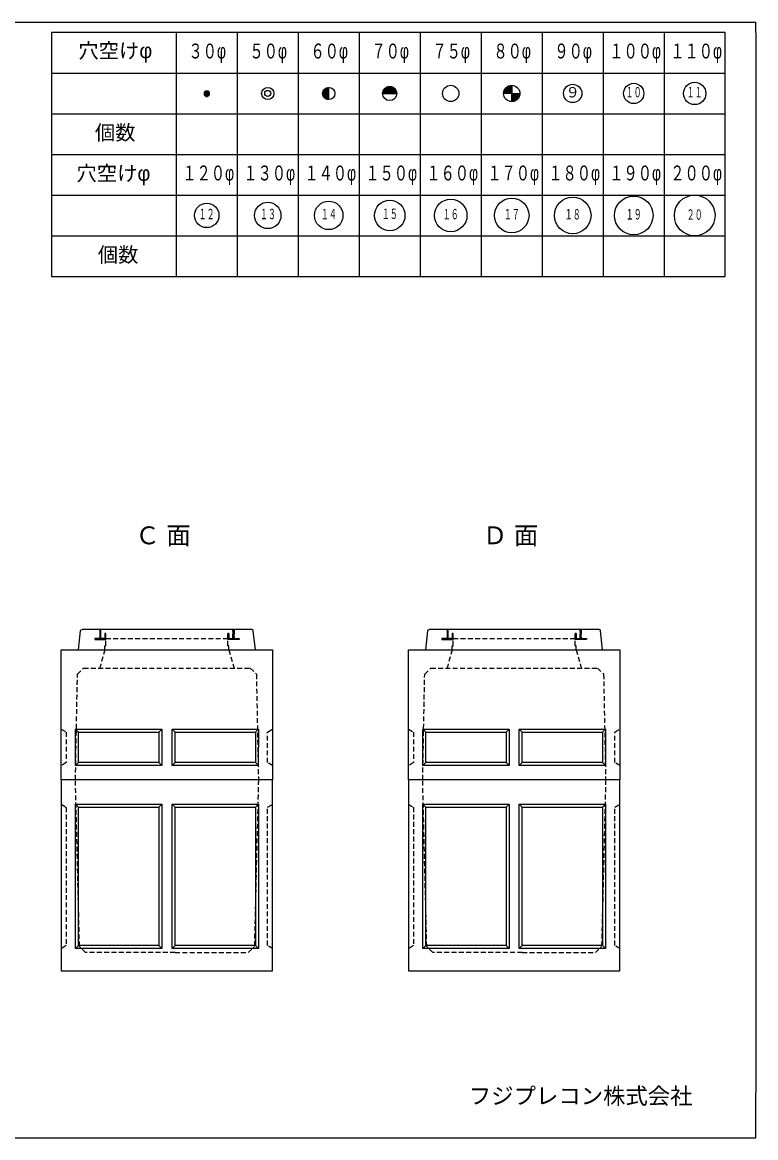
# Model space of a CAD drawing. Units: millimetres, scale not verified. Extents: x -3704 to 3796, y -2790 to 2696.
# Drawn here: x 189 to 3796, y -2790 to 2696 of the extents above; entities that cross this region are included whole.
import ezdxf
from ezdxf.enums import TextEntityAlignment as Align

# ---------------------------------------------------------------- set-up
doc = ezdxf.new("R2010")
doc.units = ezdxf.units.MM
doc.header["$LTSCALE"] = 20
doc.linetypes.add('DASHED1', pattern=[1.8, 1.2, -0.6])
doc.layers.add('0-0_レイヤ_1', color=7, linetype='Continuous')
doc.styles.add('HG丸ｺﾞｼｯｸM-PRO', font='')
doc.styles.add('ＭＳ ゴシック', font='')
doc.styles.get('HG丸ｺﾞｼｯｸM-PRO').set_extended_font_data('HG丸ｺﾞｼｯｸM-PRO')
doc.styles.get('ＭＳ ゴシック').set_extended_font_data('MS Gothic')

msp = doc.modelspace()

# ---------------------------------------------------------------- linework, layer by layer
at = {"layer": '0-0_レイヤ_1'}
for p, q in [((3795.88, 2646.47), (3795.88, 2696.47)), ((945.88, 2646.47), (945.88, 1446.47)), ((1245.88, 2646.47), (1245.88, 1446.47)), ((1545.88, 2646.47), (1545.88, 1446.47)), ((1845.88, 2646.47), (1845.88, 1446.47)), ((2145.88, 2646.47), (2145.88, 1446.47)), ((2445.88, 2646.47), (2445.88, 1446.47)), ((2745.88, 2646.47), (2745.88, 1446.47)), ((3045.88, 2646.47), (3045.88, 1446.47)), ((3345.88, 2646.47), (3345.88, 1446.47)), ((3795.88, 2646.47), (3795.88, -2568.82)), ((331.45, 2446.47), (945.88, 2446.47)), ((945.88, 2446.47), (3645.88, 2446.47)), ((1089.41, 2360), (1102.36, 2360)), ((1669.11, 2360), (1695.88, 2360)), ((1670.21, 2362), (1695.88, 2362)), ((1671.54, 2364), (1695.88, 2364)), ((1673.11, 2366), (1695.88, 2366)), ((1674.99, 2368), (1695.88, 2368)), ((1677.27, 2370), (1695.88, 2370)), ((1680.13, 2372), (1695.88, 2372)), ((1683.96, 2374), (1695.88, 2374)), ((1690.59, 2376), (1695.88, 2376)), ((1695.88, 2316.47), (1695.88, 2376.47)), ((1963.6, 2360), (2028.16, 2360)), ((1964.52, 2362), (2027.25, 2362)), ((1965.59, 2364), (2026.18, 2364)), ((1966.84, 2366), (2024.93, 2366)), ((1968.29, 2368), (2023.48, 2368)), ((1969.97, 2370), (2021.79, 2370)), ((1971.94, 2372), (2019.82, 2372)), ((1974.27, 2374), (2017.5, 2374)), ((1977.09, 2376), (2014.67, 2376)), ((1980.69, 2378), (2011.08, 2378)), ((1985.84, 2380), (2005.92, 2380)), ((2558.24, 2360), (2595.88, 2360)), ((2559.02, 2362), (2595.88, 2362)), ((2559.93, 2364), (2595.88, 2364)), ((2560.97, 2366), (2595.88, 2366)), ((2562.17, 2368), (2595.88, 2368)), ((2563.53, 2370), (2595.88, 2370)), ((2565.09, 2372), (2595.88, 2372)), ((2566.86, 2374), (2595.88, 2374)), ((2568.9, 2376), (2595.88, 2376)), ((2571.27, 2378), (2595.88, 2378)), ((2574.07, 2380), (2595.88, 2380)), ((2577.51, 2382), (2595.88, 2382)), ((2582.04, 2384), (2595.88, 2384)), ((2589.76, 2386), (2595.88, 2386)), ((1080.89, 2346), (1110.87, 2346)), ((1080.96, 2348), (1110.8, 2348)), ((1081.09, 2344), (1110.68, 2344)), ((1081.3, 2350), (1110.46, 2350)), ((1081.56, 2342), (1110.2, 2342)), ((1081.94, 2352), (1109.83, 2352)), ((1082.35, 2340), (1109.41, 2340)), ((1082.91, 2354), (1108.86, 2354)), ((1083.5, 2338), (1108.26, 2338)), ((1084.3, 2356), (1107.47, 2356)), ((1085.14, 2336), (1106.62, 2336)), ((1086.29, 2358), (1105.48, 2358)), ((1087.55, 2334), (1104.22, 2334)), ((1091.93, 2332), (1099.83, 2332)), ((1665.89, 2346), (1695.88, 2346)), ((1665.92, 2348), (1695.88, 2348)), ((1665.98, 2344), (1695.88, 2344)), ((1666.09, 2350), (1695.88, 2350)), ((1666.22, 2342), (1695.88, 2342)), ((1666.4, 2352), (1695.88, 2352)), ((1666.59, 2340), (1695.88, 2340)), ((1666.84, 2354), (1695.88, 2354)), ((1667.1, 2338), (1695.88, 2338)), ((1667.44, 2356), (1695.88, 2356)), ((1667.77, 2336), (1695.88, 2336)), ((1668.19, 2358), (1695.88, 2358)), ((1668.6, 2334), (1695.88, 2334)), ((1669.6, 2332), (1695.88, 2332)), ((1670.81, 2330), (1695.88, 2330)), ((1672.24, 2328), (1695.88, 2328)), ((1673.95, 2326), (1695.88, 2326)), ((1676.01, 2324), (1695.88, 2324)), ((1678.53, 2322), (1695.88, 2322)), ((1681.76, 2320), (1695.88, 2320)), ((1686.43, 2318), (1695.88, 2318)), ((1960.88, 2346.47), (2030.88, 2346.47)), ((1960.92, 2348), (2030.85, 2348)), ((1961.06, 2350), (2030.7, 2350)), ((1961.32, 2352), (2030.44, 2352)), ((1961.7, 2354), (2030.06, 2354)), ((1962.2, 2356), (2029.56, 2356)), ((1962.84, 2358), (2028.93, 2358)), ((2555.91, 2348), (2595.88, 2348)), ((2556.04, 2350), (2595.88, 2350)), ((2556.27, 2352), (2595.88, 2352)), ((2556.6, 2354), (2595.88, 2354)), ((2557.03, 2356), (2595.88, 2356)), ((2557.58, 2358), (2595.88, 2358)), ((2595.88, 2346), (2635.88, 2346)), ((2595.88, 2344), (2635.81, 2344)), ((2595.88, 2342), (2635.63, 2342)), ((2595.88, 2340), (2635.36, 2340)), ((2595.88, 2338), (2634.98, 2338)), ((2595.88, 2336), (2634.49, 2336)), ((2595.88, 2334), (2633.89, 2334)), ((2595.88, 2332), (2633.17, 2332)), ((2595.88, 2330), (2632.33, 2330)), ((2595.88, 2328), (2631.36, 2328)), ((2595.88, 2326), (2630.25, 2326)), ((2595.88, 2324), (2628.97, 2324)), ((2595.88, 2322), (2627.52, 2322)), ((2595.88, 2320), (2625.87, 2320)), ((2595.88, 2318), (2623.98, 2318)), ((2595.88, 2316), (2621.8, 2316)), ((2595.88, 2314), (2619.24, 2314)), ((2595.88, 2312), (2616.17, 2312)), ((2595.88, 2310), (2612.31, 2310)), ((2595.88, 2308), (2606.84, 2308)), ((331.45, 2246.47), (945.88, 2246.47)), ((945.88, 2246.47), (3645.88, 2246.47)), ((331.45, 2046.47), (945.88, 2046.47)), ((945.88, 2046.47), (3645.88, 2046.47)), ((331.45, 1846.47), (945.88, 1846.47)), ((945.88, 1846.47), (3645.88, 1846.47)), ((331.45, 1646.47), (945.88, 1646.47)), ((945.88, 1646.47), (3645.88, 1646.47)), ((464.88, -390), (474.88, -297.5)), ((1317.38, -290), (482.38, -290)), ((569.88, -292), (574.88, -292)), ((569.88, -294), (574.88, -294)), ((569.88, -296), (574.88, -296)), ((569.88, -298), (574.88, -298)), ((569.88, -300), (574.88, -300)), ((569.88, -302), (574.88, -302)), ((569.88, -304), (574.88, -304)), ((569.88, -306), (574.88, -306)), ((569.88, -308), (574.88, -308)), ((569.88, -310), (574.88, -310)), ((569.88, -312), (574.88, -312)), ((569.88, -314), (574.88, -314)), ((569.88, -316), (574.88, -316)), ((569.88, -318), (574.88, -318)), ((569.88, -320), (574.88, -320)), ((569.88, -322), (574.88, -322)), ((569.88, -324), (574.88, -324)), ((569.88, -326), (574.88, -326)), ((569.88, -328), (574.88, -328)), ((594.88, -310), (599.88, -310)), ((594.88, -312), (599.88, -312)), ((594.88, -314), (599.88, -314)), ((594.88, -316), (599.88, -316)), ((594.88, -318), (599.88, -318)), ((594.88, -320), (599.88, -320)), ((594.88, -322), (599.88, -322)), ((594.88, -324), (599.88, -324)), ((594.88, -326), (599.88, -326)), ((594.88, -328), (599.88, -328)), ((1199.88, -310), (1204.88, -310)), ((1199.88, -312), (1204.88, -312)), ((1199.88, -314), (1204.88, -314)), ((1199.88, -316), (1204.88, -316)), ((1199.88, -318), (1204.88, -318)), ((1199.88, -320), (1204.88, -320)), ((1199.88, -322), (1204.88, -322)), ((1199.88, -324), (1204.88, -324)), ((1199.88, -326), (1204.88, -326)), ((1199.88, -328), (1204.88, -328)), ((1224.88, -292), (1229.88, -292)), ((1224.88, -294), (1229.88, -294)), ((1224.88, -296), (1229.88, -296)), ((1224.88, -298), (1229.88, -298)), ((1224.88, -300), (1229.88, -300)), ((1224.88, -302), (1229.88, -302)), ((1224.88, -304), (1229.88, -304)), ((1224.88, -306), (1229.88, -306)), ((1224.88, -308), (1229.88, -308)), ((1224.88, -310), (1229.88, -310)), ((1224.88, -312), (1229.88, -312)), ((1224.88, -314), (1229.88, -314)), ((1224.88, -316), (1229.88, -316)), ((1224.88, -318), (1229.88, -318)), ((1224.88, -320), (1229.88, -320)), ((1224.88, -322), (1229.88, -322)), ((1224.88, -324), (1229.88, -324)), ((1224.88, -326), (1229.88, -326)), ((1224.88, -328), (1229.88, -328)), ((2172.88, -390), (2182.88, -297.5)), ((3025.38, -290), (2190.38, -290)), ((2277.88, -292), (2282.88, -292)), ((2277.88, -294), (2282.88, -294)), ((2277.88, -296), (2282.88, -296)), ((2277.88, -298), (2282.88, -298)), ((2277.88, -300), (2282.88, -300)), ((2277.88, -302), (2282.88, -302)), ((2277.88, -304), (2282.88, -304)), ((2277.88, -306), (2282.88, -306)), ((2277.88, -308), (2282.88, -308)), ((2277.88, -310), (2282.88, -310)), ((2277.88, -312), (2282.88, -312)), ((2277.88, -314), (2282.88, -314)), ((2277.88, -316), (2282.88, -316)), ((2277.88, -318), (2282.88, -318)), ((2277.88, -320), (2282.88, -320)), ((2277.88, -322), (2282.88, -322)), ((2277.88, -324), (2282.88, -324)), ((2277.88, -326), (2282.88, -326)), ((2277.88, -328), (2282.88, -328)), ((2302.88, -310), (2307.88, -310)), ((2302.88, -312), (2307.88, -312)), ((2302.88, -314), (2307.88, -314)), ((2302.88, -316), (2307.88, -316)), ((2302.88, -318), (2307.88, -318)), ((2302.88, -320), (2307.88, -320)), ((2302.88, -322), (2307.88, -322)), ((2302.88, -324), (2307.88, -324)), ((2302.88, -326), (2307.88, -326)), ((2302.88, -328), (2307.88, -328)), ((2907.88, -310), (2912.88, -310)), ((2907.88, -312), (2912.88, -312)), ((2907.88, -314), (2912.88, -314)), ((2907.88, -316), (2912.88, -316)), ((2907.88, -318), (2912.88, -318)), ((2907.88, -320), (2912.88, -320)), ((2907.88, -322), (2912.88, -322)), ((2907.88, -324), (2912.88, -324)), ((2907.88, -326), (2912.88, -326)), ((2907.88, -328), (2912.88, -328)), ((2932.88, -292), (2937.88, -292)), ((2932.88, -294), (2937.88, -294)), ((2932.88, -296), (2937.88, -296)), ((2932.88, -298), (2937.88, -298)), ((2932.88, -300), (2937.88, -300)), ((2932.88, -302), (2937.88, -302)), ((2932.88, -304), (2937.88, -304)), ((2932.88, -306), (2937.88, -306)), ((2932.88, -308), (2937.88, -308)), ((2932.88, -310), (2937.88, -310)), ((2932.88, -312), (2937.88, -312)), ((2932.88, -314), (2937.88, -314)), ((2932.88, -316), (2937.88, -316)), ((2932.88, -318), (2937.88, -318)), ((2932.88, -320), (2937.88, -320)), ((2932.88, -322), (2937.88, -322)), ((2932.88, -324), (2937.88, -324)), ((2932.88, -326), (2937.88, -326)), ((2932.88, -328), (2937.88, -328)), ((544.88, -336), (594.88, -336)), ((544.88, -338), (594.88, -338)), ((544.88, -340), (594.88, -340)), ((569.88, -330), (574.88, -330)), ((569.88, -332), (574.88, -332)), ((569.88, -334), (574.88, -334)), ((594.88, -330), (599.88, -330)), ((594.88, -332), (599.88, -332)), ((594.88, -334), (599.88, -334)), ((594.88, -336), (599.88, -336)), ((594.88, -338), (599.88, -338)), ((594.88, -340), (599.88, -340)), ((1199.88, -330), (1204.88, -330)), ((1199.88, -332), (1204.88, -332)), ((1199.88, -334), (1204.88, -334)), ((1199.88, -336), (1254.88, -336)), ((1199.88, -338), (1254.88, -338)), ((1224.88, -330), (1229.88, -330)), ((1224.88, -332), (1229.88, -332)), ((1224.88, -334), (1229.88, -334)), ((2252.88, -336), (2302.88, -336)), ((2252.88, -338), (2302.88, -338)), ((2252.88, -340), (2302.88, -340)), ((2277.88, -330), (2282.88, -330)), ((2277.88, -332), (2282.88, -332)), ((2277.88, -334), (2282.88, -334)), ((2302.88, -330), (2307.88, -330)), ((2302.88, -332), (2307.88, -332)), ((2302.88, -334), (2307.88, -334)), ((2302.88, -336), (2307.88, -336)), ((2302.88, -338), (2307.88, -338)), ((2302.88, -340), (2307.88, -340)), ((2907.88, -330), (2912.88, -330)), ((2907.88, -332), (2912.88, -332)), ((2907.88, -334), (2912.88, -334)), ((2907.88, -336), (2962.88, -336)), ((2907.88, -338), (2962.88, -338)), ((2932.88, -330), (2937.88, -330)), ((2932.88, -332), (2937.88, -332)), ((2932.88, -334), (2937.88, -334)), ((464.88, -795), (449.88, -780)), ((859.88, -795), (874.88, -780)), ((939.88, -795), (924.88, -780)), ((1334.88, -795), (1349.88, -780)), ((2172.88, -795), (2157.88, -780)), ((2567.88, -795), (2582.88, -780)), ((2647.88, -795), (2632.88, -780)), ((3042.88, -795), (3057.88, -780)), ((464.88, -945), (449.88, -960)), ((859.88, -945), (874.88, -960)), ((1349.88, -960), (1334.88, -945)), ((2172.88, -945), (2157.88, -960)), ((2567.88, -945), (2582.88, -960)), ((3057.88, -960), (3042.88, -945)), ((859.88, -1165), (874.88, -1150)), ((1349.88, -1150), (1334.88, -1165)), ((2567.88, -1165), (2582.88, -1150)), ((3057.88, -1150), (3042.88, -1165)), ((449.88, -1860), (464.88, -1845)), ((874.88, -1860), (859.88, -1845)), ((924.88, -1860), (939.88, -1845)), ((1349.88, -1860), (1334.88, -1845)), ((2157.88, -1860), (2172.88, -1845)), ((2582.88, -1860), (2567.88, -1845)), ((2632.88, -1860), (2647.88, -1845)), ((3057.88, -1860), (3042.88, -1845)), ((3795.88, -2740.32), (3795.88, -2568.82))]:
    msp.add_line(p, q, dxfattribs=at)
at = {"layer": '0-0_レイヤ_1', "linetype": 'DASHED1'}
for p, q in [((599.88, -335), (1199.88, -335)), ((2307.88, -335), (2907.88, -335)), ((594.88, -390), (569.88, -480)), ((1204.88, -390), (1229.88, -480)), ((2302.88, -390), (2277.88, -480)), ((2912.88, -390), (2937.88, -480)), ((1349.88, -1030), (1329.88, -1850)), ((3057.88, -1030), (3037.88, -1850))]:
    msp.add_line(p, q, dxfattribs=at)
at = {"layer": '0-0_レイヤ_1'}
for points in [[(-3532.94, 2696.47), (3545.88, 2696.47), (3795.88, 2696.47)], [(945.88, 2646.47), (331.45, 2646.47), (331.45, 1446.47), (945.88, 1446.47)], [(945.88, 1446.47), (3645.88, 1446.47), (3645.88, 2646.47), (945.88, 2646.47)], [(2595.88, 2386.47), (2595.88, 2346.47), (2555.88, 2346.47)], [(2595.88, 2306.47), (2595.88, 2346.47), (2635.88, 2346.47)], [(464.88, -390), (1334.88, -390), (1324.88, -297.5)], [(474.88, -297.5), (476.89, -292.18), (482.38, -290)], [(574.88, -335), (574.88, -290), (569.88, -290), (569.88, -335)], [(1324.88, -297.5), (1322.43, -291.85), (1317.38, -290)], [(2172.88, -390), (3042.88, -390), (3032.88, -297.5)], [(2182.88, -297.5), (2184.89, -292.18), (2190.38, -290)], [(2282.88, -335), (2282.88, -290), (2277.88, -290), (2277.88, -335)], [(3032.88, -297.5), (3030.43, -291.85), (3025.38, -290)], [(594.88, -335), (544.88, -335), (544.88, -340), (594.88, -340)], [(2302.88, -335), (2252.88, -335), (2252.88, -340), (2302.88, -340)], [(924.88, -960), (939.88, -945), (939.88, -795), (1334.88, -795), (1334.88, -945), (939.88, -945)], [(2632.88, -960), (2647.88, -945), (2647.88, -795), (3042.88, -795), (3042.88, -945), (2647.88, -945)], [(449.88, -1150), (464.88, -1165), (859.88, -1165), (859.88, -1845), (464.88, -1845), (464.88, -1165)], [(924.88, -1150), (939.88, -1165), (1334.88, -1165), (1334.88, -1845), (939.88, -1845), (939.88, -1165)], [(2157.88, -1150), (2172.88, -1165), (2567.88, -1165), (2567.88, -1845), (2172.88, -1845), (2172.88, -1165)], [(2632.88, -1150), (2647.88, -1165), (3042.88, -1165), (3042.88, -1845), (2647.88, -1845), (2647.88, -1165)], [(-3532.94, -2790.32), (3545.88, -2790.32), (3795.88, -2790.32), (3795.88, -2740.32)]]:
    msp.add_lwpolyline(points, dxfattribs=at)
at = {"layer": '0-0_レイヤ_1', "linetype": 'DASHED1'}
for points in [[(594.88, -390), (594.88, -370), (599.88, -370), (599.88, -310), (594.88, -310), (594.88, -335), (574.88, -335), (574.88, -290), (569.88, -290), (569.88, -335), (544.88, -335), (544.88, -340), (599.88, -340)], [(1204.88, -390), (1204.88, -370), (1199.88, -370), (1199.88, -310), (1204.88, -310), (1204.88, -335), (1224.88, -335), (1224.88, -290), (1229.88, -290), (1229.88, -335), (1254.88, -335), (1254.88, -340), (1199.88, -340)], [(2302.88, -390), (2302.88, -370), (2307.88, -370), (2307.88, -310), (2302.88, -310), (2302.88, -335), (2282.88, -335), (2282.88, -290), (2277.88, -290), (2277.88, -335), (2252.88, -335), (2252.88, -340), (2307.88, -340)], [(2912.88, -390), (2912.88, -370), (2907.88, -370), (2907.88, -310), (2912.88, -310), (2912.88, -335), (2932.88, -335), (2932.88, -290), (2937.88, -290), (2937.88, -335), (2962.88, -335), (2962.88, -340), (2907.88, -340)], [(449.88, -1030), (459.88, -510), (489.88, -480), (1309.88, -480), (1339.88, -510), (1349.88, -1030)], [(2157.88, -1030), (2167.88, -510), (2197.88, -480), (3017.88, -480), (3047.88, -510), (3057.88, -1030)], [(379.88, -780), (404.88, -795), (404.88, -945), (379.88, -960)], [(1419.88, -960), (1394.88, -945), (1394.88, -795), (1419.88, -780)], [(2087.88, -780), (2112.88, -795), (2112.88, -945), (2087.88, -960)], [(3127.88, -960), (3102.88, -945), (3102.88, -795), (3127.88, -780)], [(939.88, -1880), (499.88, -1880), (469.88, -1850), (449.88, -1030)], [(2647.88, -1880), (2207.88, -1880), (2177.88, -1850), (2157.88, -1030)], [(379.88, -1150), (404.88, -1165), (404.88, -1845), (379.88, -1860)], [(1419.88, -1860), (1394.88, -1845), (1394.88, -1165), (1419.88, -1150)], [(2087.88, -1150), (2112.88, -1165), (2112.88, -1845), (2087.88, -1860)], [(3127.88, -1860), (3102.88, -1845), (3102.88, -1165), (3127.88, -1150)], [(939.88, -1880), (1299.88, -1880), (1329.88, -1850)], [(2647.88, -1880), (3007.88, -1880), (3037.88, -1850)]]:
    msp.add_lwpolyline(points, dxfattribs=at)
at = {"layer": '0-0_レイヤ_1'}
for points in [[(599.88, -340), (599.88, -310), (594.88, -310), (594.88, -340)], [(1199.88, -335), (1204.88, -335), (1204.88, -310), (1199.88, -310)], [(1224.88, -335), (1229.88, -335), (1229.88, -290), (1224.88, -290)], [(2307.88, -340), (2307.88, -310), (2302.88, -310), (2302.88, -340)], [(2907.88, -335), (2912.88, -335), (2912.88, -310), (2907.88, -310)], [(2932.88, -335), (2937.88, -335), (2937.88, -290), (2932.88, -290)], [(1199.88, -335), (1254.88, -335), (1254.88, -340), (1199.88, -340)], [(2907.88, -335), (2962.88, -335), (2962.88, -340), (2907.88, -340)], [(379.88, -1030), (379.88, -390), (1419.88, -390), (1419.88, -1030)], [(2087.88, -1030), (2087.88, -390), (3127.88, -390), (3127.88, -1030)], [(449.88, -960), (449.88, -780), (874.88, -780), (874.88, -960)], [(464.88, -945), (464.88, -795), (859.88, -795), (859.88, -945)], [(924.88, -960), (924.88, -780), (1349.88, -780), (1348.53, -960)], [(2157.88, -960), (2157.88, -780), (2582.88, -780), (2582.88, -960)], [(2172.88, -945), (2172.88, -795), (2567.88, -795), (2567.88, -945)], [(2632.88, -960), (2632.88, -780), (3057.88, -780), (3056.53, -960)], [(379.88, -1030), (379.88, -1970), (1419.88, -1970), (1419.88, -1030)], [(2087.88, -1030), (2087.88, -1970), (3127.88, -1970), (3127.88, -1030)], [(449.88, -1150), (874.88, -1150), (874.88, -1860), (449.88, -1860)], [(924.88, -1150), (1349.88, -1150), (1349.88, -1860), (924.88, -1860)], [(2157.88, -1150), (2582.88, -1150), (2582.88, -1860), (2157.88, -1860)], [(2632.88, -1150), (3057.88, -1150), (3057.88, -1860), (2632.88, -1860)]]:
    msp.add_lwpolyline(points, close=True, dxfattribs=at)
for centre, radius in [((1395.88, 2346.47), 30), ((1395.88, 2346.47), 15), ((1695.88, 2346.47), 30), ((1995.88, 2346.47), 35), ((2295.88, 2346.47), 40), ((2595.88, 2346.47), 40), ((2895.88, 2346.47), 45), ((3195.88, 2346.47), 50), ((3495.88, 2346.47), 55), ((1395.88, 1746.47), 65), ((1695.88, 1746.47), 70), ((1995.88, 1746.47), 75), ((2295.88, 1746.47), 80), ((2595.88, 1746.47), 85), ((2895.88, 1746.47), 90), ((3195.88, 1746.47), 95), ((3495.88, 1746.47), 100), ((1095.88, 1746.47), 60)]:
    msp.add_circle(centre, radius, dxfattribs=at)

# ---------------------------------------------------------------- texts
for s, height, style, p in [('穴空けφ', 73.31, 'HG丸ｺﾞｼｯｸM-PRO', (464.21, 2498.28)), ('９', 51.32, 'HG丸ｺﾞｼｯｸM-PRO', (2860.89, 2311.57)), ('個数', 73.31, 'HG丸ｺﾞｼｯｸM-PRO', (545.73, 2095.35)), ('穴空けφ', 73.31, 'HG丸ｺﾞｼｯｸM-PRO', (454.89, 1895.05)), ('個数', 73.31, 'HG丸ｺﾞｼｯｸM-PRO', (559.7, 1494.45)), ('Ｃ 面', 87.98, 'HG丸ｺﾞｼｯｸM-PRO', (744.44, 102.32)), ('Ｄ 面', 87.98, 'HG丸ｺﾞｼｯｸM-PRO', (2453.8, 102.32)), ('フジプレコン株式会社', 80.65, 'ＭＳ ゴシック', (2385.06, -2649.21))]:
    msp.add_text(s, height=height, dxfattribs=dict(at, style=style)).set_placement(p, align=Align.BOTTOM_LEFT)
at = {"layer": '0-0_レイヤ_1', "style": 'HG丸ｺﾞｼｯｸM-PRO'}
for s, height, width, p in [('３０φ', 73.31, 0.7, (1005.88, 2496.47)), ('５０φ', 73.31, 0.7, (1305.88, 2496.47)), ('６０φ', 73.31, 0.7, (1605.88, 2496.47)), ('７０φ', 73.31, 0.7, (1905.88, 2496.47)), ('７５φ', 73.31, 0.7, (2205.88, 2496.47)), ('８０φ', 73.31, 0.7, (2505.88, 2496.47)), ('９０φ', 73.31, 0.7, (2805.88, 2496.47)), ('１００φ', 73.31, 0.7, (3075.88, 2496.47)), ('１１０φ', 73.31, 0.7, (3375.88, 2496.47)), ('１０', 51.32, 0.55, (3155.75, 2311.84)), ('１１', 51.32, 0.55, (3456.05, 2311.9)), ('１２０φ', 73.31, 0.7, (975.88, 1896.47)), ('１３０φ', 73.31, 0.7, (1275.88, 1896.47)), ('１４０φ', 73.31, 0.7, (1575.88, 1896.47)), ('１５０φ', 73.31, 0.7, (1875.88, 1896.47)), ('１７０φ', 73.31, 0.7, (2475.88, 1896.47)), ('１８０φ', 73.31, 0.7, (2775.88, 1896.47)), ('１９０φ', 73.31, 0.7, (3075.88, 1896.47)), ('２００φ', 73.31, 0.7, (3375.88, 1896.47)), ('１２', 51.32, 0.55, (1055.5, 1712.62)), ('１３', 51.32, 0.55, (1357.09, 1712.33)), ('１４', 51.32, 0.55, (1656.44, 1711.81)), ('１５', 51.32, 0.55, (1956.61, 1713.44)), ('１６', 51.32, 0.55, (2256.14, 1711.64)), ('１７', 51.32, 0.55, (2556.54, 1711.06)), ('１８', 51.32, 0.55, (2856.32, 1711.06)), ('１９', 51.32, 0.55, (3156.36, 1711.02)), ('２０', 51.32, 0.55, (3456.18, 1709.76))]:
    msp.add_text(s, height=height, dxfattribs=dict(at, width=width)).set_placement(p, align=Align.BOTTOM_LEFT)
at = {"layer": '0-0_レイヤ_1', "style": 'HG丸ｺﾞｼｯｸM-PRO', "width": 0.7}
msp.add_text('１６０φ', height=73.31, rotation=0.001, dxfattribs=at).set_placement((2175.88, 1896.47), align=Align.BOTTOM_LEFT)

doc.saveas('drawing.dxf')
